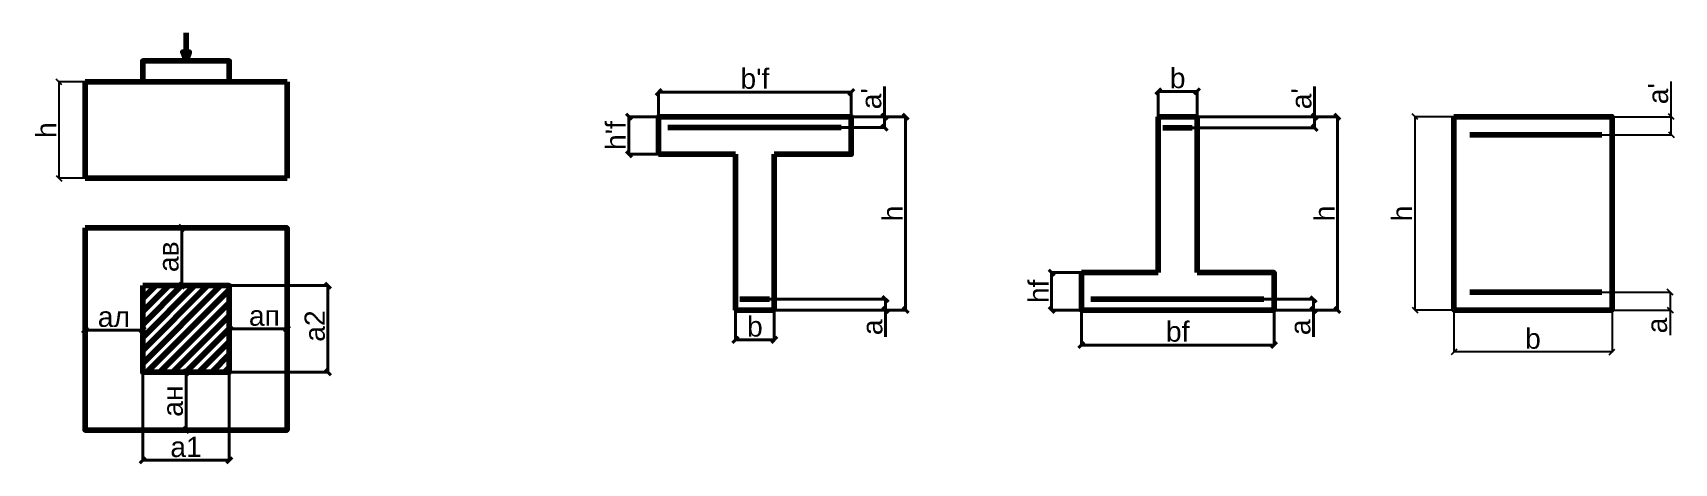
# Model space of a CAD drawing. Header units: millimetres. Extents: x 2251 to 7938, y 1030 to 2519.
import ezdxf

# ---------------------------------------------------------------- set-up
doc = ezdxf.new("R2010")
doc.units = ezdxf.units.MM
doc.styles.get("Standard").update_dxf_attribs({"font": 'arial.ttf'})
doc.dimstyles.new('ISO-25', dxfattribs={"dimtxt": 70, "dimasz": 20, "dimexe": 1.25, "dimexo": 0.625, "dimgap": 10, "dimtad": 1, "dimdec": 0, "dimtxsty": 'Standard', "dimblk": 'OBLIQUE', "dimcen": 2.5, "dimadec": 0, "dimazin": 0, "dimtfac": 1, "dimtdec": 0, "dimtmove": 0, "dimatfit": 3, "dimldrblk": 'OBLIQUE', "dimfxl": 1, "dimarcsym": 0})

# ---------------------------------------------------------------- blocks, each defined once
blk = doc.blocks.new('_Oblique')
at = {"color": 0, "linetype": 'ByBlock', "lineweight": -2}
blk.add_line((-0.5, -0.5), (0.5, 0.5), dxfattribs=at)
blk = doc.blocks.new('*D2')
at = {"color": 0, "lineweight": 40, "transparency": 16777216}
for p, q in [((2431.9, 1144.8), (2431.9, 1491.6)), ((2431.9, 1490.4), (2631.9, 1490.4)), ((2631.9, 1344.8), (2631.9, 1491.6))]:
    blk.add_line(p, q, dxfattribs=at)
at = {"layer": 'Defpoints', "color": 0, "transparency": 16777216}
for p in [(2631.9, 1490.4), (2631.9, 1344.2), (2431.9, 1144.2)]:
    blk.add_point(p, dxfattribs=at)
at = {"color": 0, "lineweight": 40, "transparency": 16777216, "xscale": 20, "yscale": 20, "zscale": 20, "rotation": 180}
blk.add_blockref('_Oblique', (2431.9, 1490.4), dxfattribs=at)
at = {"color": 0, "lineweight": 40, "transparency": 16777216, "xscale": 20, "yscale": 20, "zscale": 20}
blk.add_blockref('_Oblique', (2631.9, 1490.4), dxfattribs=at)
at = {"color": 0, "lineweight": 100, "transparency": 16777216, "insert": (2531.9, 1535.9), "char_height": 70, "attachment_point": 5}
blk.add_mtext('ал', dxfattribs=at)
blk = doc.blocks.new('*D3')
at = {"color": 0, "lineweight": 40, "transparency": 16777216}
for p, q in [((2631.9, 1343.6), (2631.9, 1038.4)), ((2931.9, 1343.6), (2931.9, 1038.4)), ((2631.9, 1039.7), (2931.9, 1039.7))]:
    blk.add_line(p, q, dxfattribs=at)
at = {"layer": 'Defpoints', "color": 0, "transparency": 16777216}
for p in [(2631.9, 1344.2), (2931.9, 1344.2), (2931.9, 1039.7)]:
    blk.add_point(p, dxfattribs=at)
at = {"color": 0, "lineweight": 40, "transparency": 16777216, "xscale": 20, "yscale": 20, "zscale": 20, "rotation": 180}
blk.add_blockref('_Oblique', (2631.9, 1039.7), dxfattribs=at)
at = {"color": 0, "lineweight": 40, "transparency": 16777216, "xscale": 20, "yscale": 20, "zscale": 20}
blk.add_blockref('_Oblique', (2931.9, 1039.7), dxfattribs=at)
at = {"color": 0, "lineweight": 100, "transparency": 16777216, "insert": (2781.9, 1085.4), "char_height": 70, "attachment_point": 5}
blk.add_mtext('a1', dxfattribs=at)
blk = doc.blocks.new('*D4')
at = {"color": 0, "lineweight": 40, "transparency": 16777216}
for p, q in [((2931.9, 1344.8), (2931.9, 1495.5)), ((3131.9, 1494.2), (2931.9, 1494.2)), ((3131.9, 1144.8), (3131.9, 1495.5))]:
    blk.add_line(p, q, dxfattribs=at)
at = {"layer": 'Defpoints', "color": 0, "transparency": 16777216}
for p in [(2931.9, 1494.2), (2931.9, 1344.2), (3131.9, 1144.2)]:
    blk.add_point(p, dxfattribs=at)
at = {"color": 0, "lineweight": 40, "transparency": 16777216, "xscale": 20, "yscale": 20, "zscale": 20, "rotation": 180}
blk.add_blockref('_Oblique', (2931.9, 1494.2), dxfattribs=at)
at = {"color": 0, "lineweight": 40, "transparency": 16777216, "xscale": 20, "yscale": 20, "zscale": 20}
blk.add_blockref('_Oblique', (3131.9, 1494.2), dxfattribs=at)
at = {"color": 0, "lineweight": 100, "transparency": 16777216, "insert": (3053.5, 1539.8), "char_height": 70, "attachment_point": 5}
blk.add_mtext('ап', dxfattribs=at)
blk = doc.blocks.new('*D5')
at = {"color": 0, "lineweight": 40, "transparency": 16777216}
for p, q in [((2781.3, 1844.2), (2765.8, 1844.2)), ((2767, 1644.2), (2767, 1844.2)), ((2781.3, 1644.2), (2765.8, 1644.2))]:
    blk.add_line(p, q, dxfattribs=at)
at = {"layer": 'Defpoints', "color": 0, "transparency": 16777216}
for p in [(2767, 1844.2), (2781.9, 1844.2), (2781.9, 1644.2)]:
    blk.add_point(p, dxfattribs=at)
at = {"color": 0, "lineweight": 40, "transparency": 16777216, "xscale": 20, "yscale": 20, "zscale": 20}
for p, rotation in [((2767, 1844.2), 90), ((2767, 1644.2), 270)]:
    blk.add_blockref('_Oblique', p, dxfattribs=dict(at, rotation=rotation))
at = {"color": 0, "lineweight": 100, "transparency": 16777216, "insert": (2721.4, 1744.2), "char_height": 70, "attachment_point": 5, "rotation": 90}
blk.add_mtext('ав', dxfattribs=at)
blk = doc.blocks.new('*D6')
at = {"color": 0, "lineweight": 40, "transparency": 16777216}
for p, q in [((2781.3, 1344.2), (2780.7, 1344.2)), ((2781.9, 1344.2), (2781.9, 1144.2)), ((2781.3, 1144.2), (2780.7, 1144.2))]:
    blk.add_line(p, q, dxfattribs=at)
at = {"layer": 'Defpoints', "color": 0, "transparency": 16777216}
for p in [(2781.9, 1344.2), (2781.9, 1144.2), (2781.9, 1144.2)]:
    blk.add_point(p, dxfattribs=at)
at = {"color": 0, "lineweight": 40, "transparency": 16777216, "xscale": 20, "yscale": 20, "zscale": 20}
for p, rotation in [((2781.9, 1344.2), 90), ((2781.9, 1144.2), 270)]:
    blk.add_blockref('_Oblique', p, dxfattribs=dict(at, rotation=rotation))
at = {"color": 0, "lineweight": 100, "transparency": 16777216, "insert": (2736.3, 1244.2), "char_height": 70, "attachment_point": 5, "rotation": 90}
blk.add_mtext('ан', dxfattribs=at)
blk = doc.blocks.new('*D7')
at = {"color": 0, "lineweight": 40, "transparency": 16777216}
for p, q in [((2932.5, 1644.2), (3275, 1644.2)), ((3273.8, 1344.2), (3273.8, 1644.2)), ((2932.5, 1344.2), (3275, 1344.2))]:
    blk.add_line(p, q, dxfattribs=at)
at = {"layer": 'Defpoints', "color": 0, "transparency": 16777216}
for p in [(2931.9, 1644.2), (3273.8, 1644.2), (2931.9, 1344.2)]:
    blk.add_point(p, dxfattribs=at)
at = {"color": 0, "lineweight": 40, "transparency": 16777216, "xscale": 20, "yscale": 20, "zscale": 20}
for p, rotation in [((3273.8, 1644.2), 90), ((3273.8, 1344.2), 270)]:
    blk.add_blockref('_Oblique', p, dxfattribs=dict(at, rotation=rotation))
at = {"color": 0, "lineweight": 100, "transparency": 16777216, "insert": (3228.1, 1504.2), "char_height": 70, "attachment_point": 5, "rotation": 90}
blk.add_mtext('a2', dxfattribs=at)
blk = doc.blocks.new('*D8')
at = {"color": 0, "lineweight": -2, "transparency": 16777216}
for p, q in [((2431.3, 2349.2), (2340.7, 2349.2)), ((2342, 2015.8), (2342, 2349.2)), ((2445.7, 2015.8), (2340.7, 2015.8))]:
    blk.add_line(p, q, dxfattribs=at)
at = {"layer": 'Defpoints', "color": 0, "transparency": 16777216}
for p in [(2342, 2349.2), (2431.9, 2349.2), (2446.3, 2015.8)]:
    blk.add_point(p, dxfattribs=at)
at = {"color": 0, "lineweight": -2, "transparency": 16777216, "xscale": 20, "yscale": 20, "zscale": 20}
for p, rotation in [((2342, 2349.2), 90), ((2342, 2015.8), 270)]:
    blk.add_blockref('_Oblique', p, dxfattribs=dict(at, rotation=rotation))
at = {"color": 0, "lineweight": 40, "transparency": 16777216, "insert": (2297, 2182.5), "char_height": 70, "attachment_point": 5, "rotation": 90}
blk.add_mtext('h', dxfattribs=at)
blk = doc.blocks.new('*D10')
at = {"color": 0, "lineweight": 40, "transparency": 16777216}
for p, q in [((4418.7, 2228.8), (4315.1, 2228.8)), ((4316.4, 2228.8), (4316.4, 2098.8)), ((4418.7, 2098.8), (4315.1, 2098.8))]:
    blk.add_line(p, q, dxfattribs=at)
at = {"layer": 'Defpoints', "color": 0, "transparency": 16777216}
for p in [(4419.3, 2228.8), (4316.4, 2098.8), (4419.3, 2098.8)]:
    blk.add_point(p, dxfattribs=at)
at = {"color": 0, "lineweight": 40, "transparency": 16777216, "xscale": 20, "yscale": 20, "zscale": 20}
for p, rotation in [((4316.4, 2228.8), 90), ((4316.4, 2098.8), 270)]:
    blk.add_blockref('_Oblique', p, dxfattribs=dict(at, rotation=rotation))
at = {"color": 0, "lineweight": 100, "transparency": 16777216, "insert": (4270.8, 2163.8), "char_height": 70, "attachment_point": 5, "rotation": 90}
blk.add_mtext("h'f", dxfattribs=at)
blk = doc.blocks.new('*D11')
at = {"color": 0, "lineweight": 40, "transparency": 16777216}
for p, q in [((4685.8, 1558.8), (4685.8, 1455.5)), ((4820.3, 1558.8), (4820.3, 1455.5)), ((4685.8, 1456.7), (4820.3, 1456.7))]:
    blk.add_line(p, q, dxfattribs=at)
at = {"layer": 'Defpoints', "color": 0, "transparency": 16777216}
for p in [(4685.8, 1559.5), (4820.3, 1559.5), (4820.3, 1456.7)]:
    blk.add_point(p, dxfattribs=at)
at = {"color": 0, "lineweight": 40, "transparency": 16777216, "xscale": 20, "yscale": 20, "zscale": 20, "rotation": 180}
blk.add_blockref('_Oblique', (4685.8, 1456.7), dxfattribs=at)
at = {"color": 0, "lineweight": 40, "transparency": 16777216, "xscale": 20, "yscale": 20, "zscale": 20}
blk.add_blockref('_Oblique', (4820.3, 1456.7), dxfattribs=at)
at = {"color": 0, "lineweight": 100, "transparency": 16777216, "insert": (4753.1, 1502.3), "char_height": 70, "attachment_point": 5}
blk.add_mtext('b', dxfattribs=at)
blk = doc.blocks.new('*D12')
at = {"color": 0, "lineweight": 40, "transparency": 16777216}
for p, q in [((4419.3, 2099.4), (4419.3, 2315.2)), ((4419.3, 2313.9), (5086.9, 2313.9)), ((5086.9, 2099.4), (5086.9, 2315.2))]:
    blk.add_line(p, q, dxfattribs=at)
at = {"layer": 'Defpoints', "color": 0, "transparency": 16777216}
for p in [(5086.9, 2313.9), (4419.3, 2098.8), (5086.9, 2098.8)]:
    blk.add_point(p, dxfattribs=at)
at = {"color": 0, "lineweight": 40, "transparency": 16777216, "xscale": 20, "yscale": 20, "zscale": 20, "rotation": 180}
blk.add_blockref('_Oblique', (4419.3, 2313.9), dxfattribs=at)
at = {"color": 0, "lineweight": 40, "transparency": 16777216, "xscale": 20, "yscale": 20, "zscale": 20}
blk.add_blockref('_Oblique', (5086.9, 2313.9), dxfattribs=at)
at = {"color": 0, "lineweight": 100, "transparency": 16777216, "insert": (4753.1, 2360.1), "char_height": 70, "attachment_point": 5}
blk.add_mtext("b'f", dxfattribs=at)
blk = doc.blocks.new('*D13')
at = {"color": 0, "lineweight": 40, "transparency": 16777216}
for p, q in [((5087.5, 2228.8), (5276.4, 2228.8)), ((5275.2, 2228.8), (5275.2, 1559.5)), ((4821, 1559.5), (5276.4, 1559.5))]:
    blk.add_line(p, q, dxfattribs=at)
at = {"layer": 'Defpoints', "color": 0, "transparency": 16777216}
for p in [(5086.9, 2228.8), (4820.3, 1559.5), (5275.2, 1559.5)]:
    blk.add_point(p, dxfattribs=at)
at = {"color": 0, "lineweight": 40, "transparency": 16777216, "xscale": 20, "yscale": 20, "zscale": 20}
for p, rotation in [((5275.2, 2228.8), 90), ((5275.2, 1559.5), 270)]:
    blk.add_blockref('_Oblique', p, dxfattribs=dict(at, rotation=rotation))
at = {"color": 0, "lineweight": 100, "transparency": 16777216, "insert": (5230.2, 1894.1), "char_height": 70, "attachment_point": 5, "rotation": 90}
blk.add_mtext('h', dxfattribs=at)
blk = doc.blocks.new('*D16')
at = {"color": 0, "lineweight": 40, "transparency": 16777216}
for p, q in [((5202, 2228.8), (5202, 2333.7)), ((5087.5, 2228.8), (5203.2, 2228.8)), ((5202, 2191.3), (5202, 2228.8)), ((5052, 2191.3), (5203.2, 2191.3))]:
    blk.add_line(p, q, dxfattribs=at)
at = {"layer": 'Defpoints', "color": 0, "transparency": 16777216}
for p in [(5086.9, 2228.8), (5051.4, 2191.3), (5202, 2191.3)]:
    blk.add_point(p, dxfattribs=at)
at = {"color": 0, "lineweight": 40, "transparency": 16777216, "xscale": 20, "yscale": 20, "zscale": 20}
for p, rotation in [((5202, 2228.8), 90), ((5202, 2191.3), 270)]:
    blk.add_blockref('_Oblique', p, dxfattribs=dict(at, rotation=rotation))
at = {"color": 0, "lineweight": 100, "transparency": 16777216, "insert": (5156.4, 2291.2), "char_height": 70, "attachment_point": 5, "rotation": 90}
blk.add_mtext("a'", dxfattribs=at)
blk = doc.blocks.new('*D17')
at = {"color": 0, "lineweight": 40, "transparency": 16777216}
for p, q in [((4803.8, 1597.8), (5207, 1597.8)), ((5205.7, 1597.8), (5205.7, 1559.5)), ((4821, 1559.5), (5207, 1559.5)), ((5205.7, 1559.5), (5205.7, 1466.5))]:
    blk.add_line(p, q, dxfattribs=at)
at = {"layer": 'Defpoints', "color": 0, "transparency": 16777216}
for p in [(4803.2, 1597.8), (5205.7, 1597.8), (4820.3, 1559.5)]:
    blk.add_point(p, dxfattribs=at)
at = {"color": 0, "lineweight": 40, "transparency": 16777216, "xscale": 20, "yscale": 20, "zscale": 20}
for p, rotation in [((5205.7, 1597.8), 90), ((5205.7, 1559.5), 270)]:
    blk.add_blockref('_Oblique', p, dxfattribs=dict(at, rotation=rotation))
at = {"color": 0, "lineweight": 100, "transparency": 16777216, "insert": (5160.1, 1499.9), "char_height": 70, "attachment_point": 5, "rotation": 90}
blk.add_mtext('a', dxfattribs=at)
blk = doc.blocks.new('*D21')
at = {"color": 0, "lineweight": 40, "transparency": 16777216}
for p, q in [((6285.8, 2228.8), (6772.8, 2228.8)), ((6771.5, 2228.8), (6771.5, 1559.5)), ((6552.4, 1559.5), (6772.8, 1559.5))]:
    blk.add_line(p, q, dxfattribs=at)
at = {"layer": 'Defpoints', "color": 0, "transparency": 16777216}
for p in [(6285.2, 2228.8), (6551.8, 1559.5), (6771.5, 1559.5)]:
    blk.add_point(p, dxfattribs=at)
at = {"color": 0, "lineweight": 40, "transparency": 16777216, "xscale": 20, "yscale": 20, "zscale": 20}
for p, rotation in [((6771.5, 2228.8), 90), ((6771.5, 1559.5), 270)]:
    blk.add_blockref('_Oblique', p, dxfattribs=dict(at, rotation=rotation))
at = {"color": 0, "lineweight": 100, "transparency": 16777216, "insert": (6726.5, 1894.1), "char_height": 70, "attachment_point": 5, "rotation": 90}
blk.add_mtext('h', dxfattribs=at)
blk = doc.blocks.new('*D22')
at = {"color": 0, "lineweight": 40, "transparency": 16777216}
for p, q in [((6692.3, 2228.8), (6692.3, 2333.7)), ((6285.8, 2228.8), (6693.5, 2228.8)), ((6692.3, 2190.4), (6692.3, 2228.8)), ((6268.7, 2190.4), (6693.5, 2190.4))]:
    blk.add_line(p, q, dxfattribs=at)
at = {"layer": 'Defpoints', "color": 0, "transparency": 16777216}
for p in [(6285.2, 2228.8), (6268.1, 2190.4), (6692.3, 2190.4)]:
    blk.add_point(p, dxfattribs=at)
at = {"color": 0, "lineweight": 40, "transparency": 16777216, "xscale": 20, "yscale": 20, "zscale": 20}
for p, rotation in [((6692.3, 2228.8), 90), ((6692.3, 2190.4), 270)]:
    blk.add_blockref('_Oblique', p, dxfattribs=dict(at, rotation=rotation))
at = {"color": 0, "lineweight": 100, "transparency": 16777216, "insert": (6646.7, 2291.2), "char_height": 70, "attachment_point": 5, "rotation": 90}
blk.add_mtext("a'", dxfattribs=at)
blk = doc.blocks.new('*D23')
at = {"color": 0, "lineweight": 40, "transparency": 16777216}
for p, q in [((6516.9, 1597), (6689.8, 1597)), ((6688.5, 1597), (6688.5, 1559.5)), ((6552.4, 1559.5), (6689.8, 1559.5)), ((6688.5, 1559.5), (6688.5, 1466.5))]:
    blk.add_line(p, q, dxfattribs=at)
at = {"layer": 'Defpoints', "color": 0, "transparency": 16777216}
for p in [(6516.2, 1597), (6688.5, 1597), (6551.8, 1559.5)]:
    blk.add_point(p, dxfattribs=at)
at = {"color": 0, "lineweight": 40, "transparency": 16777216, "xscale": 20, "yscale": 20, "zscale": 20}
for p, rotation in [((6688.5, 1597), 90), ((6688.5, 1559.5), 270)]:
    blk.add_blockref('_Oblique', p, dxfattribs=dict(at, rotation=rotation))
at = {"color": 0, "lineweight": 100, "transparency": 16777216, "insert": (6643, 1499.9), "char_height": 70, "attachment_point": 5, "rotation": 90}
blk.add_mtext('a', dxfattribs=at)
blk = doc.blocks.new('*D24')
at = {"color": 0, "lineweight": 40, "transparency": 16777216}
for p, q in [((5883.5, 1689.4), (5780, 1689.4)), ((5781.3, 1689.4), (5781.3, 1559.5)), ((5883.5, 1559.5), (5780, 1559.5))]:
    blk.add_line(p, q, dxfattribs=at)
at = {"layer": 'Defpoints', "color": 0, "transparency": 16777216}
for p in [(5884.2, 1689.4), (5781.3, 1559.5), (5884.2, 1559.5)]:
    blk.add_point(p, dxfattribs=at)
at = {"color": 0, "lineweight": 40, "transparency": 16777216, "xscale": 20, "yscale": 20, "zscale": 20}
for p, rotation in [((5781.3, 1689.4), 90), ((5781.3, 1559.5), 270)]:
    blk.add_blockref('_Oblique', p, dxfattribs=dict(at, rotation=rotation))
at = {"color": 0, "lineweight": 100, "transparency": 16777216, "insert": (5735.7, 1624.4), "char_height": 70, "attachment_point": 5, "rotation": 90}
blk.add_mtext('hf', dxfattribs=at)
blk = doc.blocks.new('*D25')
at = {"color": 0, "lineweight": 40, "transparency": 16777216}
for p, q in [((5884.2, 1558.8), (5884.2, 1437.3)), ((6551.8, 1558.8), (6551.8, 1437.3)), ((5884.2, 1438.5), (6551.8, 1438.5))]:
    blk.add_line(p, q, dxfattribs=at)
at = {"layer": 'Defpoints', "color": 0, "transparency": 16777216}
for p in [(5884.2, 1559.5), (6551.8, 1559.5), (6551.8, 1438.5)]:
    blk.add_point(p, dxfattribs=at)
at = {"color": 0, "lineweight": 40, "transparency": 16777216, "xscale": 20, "yscale": 20, "zscale": 20, "rotation": 180}
blk.add_blockref('_Oblique', (5884.2, 1438.5), dxfattribs=at)
at = {"color": 0, "lineweight": 40, "transparency": 16777216, "xscale": 20, "yscale": 20, "zscale": 20}
blk.add_blockref('_Oblique', (6551.8, 1438.5), dxfattribs=at)
at = {"color": 0, "lineweight": 100, "transparency": 16777216, "insert": (6218, 1484.7), "char_height": 70, "attachment_point": 5}
blk.add_mtext('bf', dxfattribs=at)
blk = doc.blocks.new('*D26')
at = {"color": 0, "lineweight": 40, "transparency": 16777216}
for p, q in [((6150.7, 2229.4), (6150.7, 2317.7)), ((6150.7, 2316.5), (6285.2, 2316.5)), ((6285.2, 2229.4), (6285.2, 2317.7))]:
    blk.add_line(p, q, dxfattribs=at)
at = {"layer": 'Defpoints', "color": 0, "transparency": 16777216}
for p in [(6285.2, 2316.5), (6150.7, 2228.8), (6285.2, 2228.8)]:
    blk.add_point(p, dxfattribs=at)
at = {"color": 0, "lineweight": 40, "transparency": 16777216, "xscale": 20, "yscale": 20, "zscale": 20, "rotation": 180}
blk.add_blockref('_Oblique', (6150.7, 2316.5), dxfattribs=at)
at = {"color": 0, "lineweight": 40, "transparency": 16777216, "xscale": 20, "yscale": 20, "zscale": 20}
blk.add_blockref('_Oblique', (6285.2, 2316.5), dxfattribs=at)
at = {"color": 0, "lineweight": 100, "transparency": 16777216, "insert": (6218, 2362.1), "char_height": 70, "attachment_point": 5}
blk.add_mtext('b', dxfattribs=at)
blk = doc.blocks.new('*D30')
at = {"color": 0, "lineweight": -2, "transparency": 16777216}
for p, q in [((7722.4, 2228.8), (7038.9, 2228.8)), ((7040.1, 2228.8), (7040.1, 1559.5)), ((7722.4, 1559.5), (7038.9, 1559.5))]:
    blk.add_line(p, q, dxfattribs=at)
at = {"layer": 'Defpoints', "color": 0, "transparency": 16777216}
for p in [(7723, 2228.8), (7040.1, 1559.5), (7723, 1559.5)]:
    blk.add_point(p, dxfattribs=at)
at = {"color": 0, "lineweight": -2, "transparency": 16777216, "xscale": 20, "yscale": 20, "zscale": 20}
for p, rotation in [((7040.1, 2228.8), 90), ((7040.1, 1559.5), 270)]:
    blk.add_blockref('_Oblique', p, dxfattribs=dict(at, rotation=rotation))
at = {"color": 0, "lineweight": 40, "transparency": 16777216, "insert": (6995.1, 1894.1), "char_height": 70, "attachment_point": 5, "rotation": 90}
blk.add_mtext('h', dxfattribs=at)
blk = doc.blocks.new('*D31')
at = {"color": 0, "lineweight": -2, "transparency": 16777216}
for p, q in [((7175.3, 1558.8), (7175.3, 1413.5)), ((7723, 1558.8), (7723, 1413.5)), ((7723, 1414.7), (7175.3, 1414.7))]:
    blk.add_line(p, q, dxfattribs=at)
at = {"layer": 'Defpoints', "color": 0, "transparency": 16777216}
for p in [(7175.3, 1559.5), (7723, 1559.5), (7175.3, 1414.7)]:
    blk.add_point(p, dxfattribs=at)
at = {"color": 0, "lineweight": -2, "transparency": 16777216, "xscale": 20, "yscale": 20, "zscale": 20, "rotation": 180}
blk.add_blockref('_Oblique', (7175.3, 1414.7), dxfattribs=at)
at = {"color": 0, "lineweight": -2, "transparency": 16777216, "xscale": 20, "yscale": 20, "zscale": 20}
blk.add_blockref('_Oblique', (7723, 1414.7), dxfattribs=at)
at = {"color": 0, "lineweight": 40, "transparency": 16777216, "insert": (7449.1, 1460.3), "char_height": 70, "attachment_point": 5}
blk.add_mtext('b', dxfattribs=at)
blk = doc.blocks.new('*D32')
at = {"color": 0, "lineweight": -2, "transparency": 16777216}
for p, q in [((7928.3, 2228.8), (7928.3, 2351.2)), ((7723.6, 2228.8), (7929.5, 2228.8)), ((7928.3, 2166.7), (7928.3, 2228.8)), ((7688, 2166.7), (7929.5, 2166.7))]:
    blk.add_line(p, q, dxfattribs=at)
at = {"layer": 'Defpoints', "color": 0, "transparency": 16777216}
for p in [(7723, 2228.8), (7687.4, 2166.7), (7928.3, 2166.7)]:
    blk.add_point(p, dxfattribs=at)
at = {"color": 0, "lineweight": -2, "transparency": 16777216, "xscale": 20, "yscale": 20, "zscale": 20}
for p, rotation in [((7928.3, 2228.8), 90), ((7928.3, 2166.7), 270)]:
    blk.add_blockref('_Oblique', p, dxfattribs=dict(at, rotation=rotation))
at = {"color": 0, "lineweight": 40, "transparency": 16777216, "insert": (7882.7, 2308.7), "char_height": 70, "attachment_point": 5, "rotation": 90}
blk.add_mtext("a'", dxfattribs=at)
blk = doc.blocks.new('*D33')
at = {"color": 0, "lineweight": -2, "transparency": 16777216}
for p, q in [((7688, 1621.5), (7925.8, 1621.5)), ((7924.5, 1621.5), (7924.5, 1559.5)), ((7688, 1559.5), (7925.8, 1559.5)), ((7924.5, 1559.5), (7924.5, 1472.8))]:
    blk.add_line(p, q, dxfattribs=at)
at = {"layer": 'Defpoints', "color": 0, "transparency": 16777216}
for p in [(7687.4, 1621.5), (7687.4, 1559.5), (7924.5, 1559.5)]:
    blk.add_point(p, dxfattribs=at)
at = {"color": 0, "lineweight": -2, "transparency": 16777216, "xscale": 20, "yscale": 20, "zscale": 20}
for p, rotation in [((7924.5, 1621.5), 90), ((7924.5, 1559.5), 270)]:
    blk.add_blockref('_Oblique', p, dxfattribs=dict(at, rotation=rotation))
at = {"color": 0, "lineweight": 40, "transparency": 16777216, "insert": (7879, 1506.1), "char_height": 70, "width": 154.468, "attachment_point": 5, "rotation": 90}
blk.add_mtext('a', dxfattribs=at)

msp = doc.modelspace()

# ---------------------------------------------------------------- hatches: boundary and pattern name
at = {"lineweight": 200, "true_color": 0x000000}
h = msp.add_hatch(dxfattribs=at)
h.set_pattern_fill('ANSI31', color=18, scale=10)
h.paths.add_polyline_path([(2931.9, 1644.2), (2631.9, 1644.2), (2631.9, 1344.2), (2931.9, 1344.2)])

# ---------------------------------------------------------------- linework, layer by layer
at = {"lineweight": 200}
for p, q in [((3131.9, 2349.2), (2431.9, 2349.2)), ((2431.9, 2349.2), (2431.9, 2015.8)), ((3131.9, 2015.8), (3131.9, 2349.2)), ((2431.9, 2015.8), (2460.8, 2015.8)), ((2460.8, 2015.8), (3131.9, 2015.8))]:
    msp.add_line(p, q, dxfattribs=at)
for points in [[(2781.9, 2452.5), (2781.9, 2519.2)], [(2781.9, 2422.2), (2770.5, 2452.5), (2781.9, 2452.5)], [(2781.9, 2422.2), (2793.3, 2452.5), (2781.9, 2452.5)], [(2631.9, 2349.2), (2631.9, 2422.2), (2931.9, 2422.2), (2931.9, 2349.2)], [(2631.9, 1644.2), (2931.9, 1644.2), (2931.9, 1344.2), (2631.9, 1344.2), (2631.9, 1644.2)]]:
    msp.add_lwpolyline(points, dxfattribs=at)
at = {"lineweight": 211}
for points in [[(4419.3, 2098.8), (4419.3, 2188.9), (4419.3, 2228.8), (5086.9, 2228.8), (5086.9, 2098.8), (4820.3, 2098.8)], [(6150.7, 1689.4), (6150.7, 2228.8)], [(6150.7, 2228.8), (6285.2, 2228.8)], [(6285.2, 1689.4), (6285.2, 2228.8)], [(4685.8, 2098.8), (4419.3, 2098.8)], [(4685.8, 2098.8), (4685.8, 1559.5)], [(4820.3, 2098.8), (4820.3, 1559.5)], [(5884.2, 1689.4), (5884.2, 1599.3), (5884.2, 1559.5), (6551.8, 1559.5), (6551.8, 1689.4), (6285.2, 1689.4)], [(6150.7, 1689.4), (5884.2, 1689.4)], [(4685.8, 1559.5), (4820.3, 1559.5)]]:
    msp.add_lwpolyline(points, dxfattribs=at)
at = {"color": 18, "lineweight": 140, "true_color": 0x000000}
msp.add_lwpolyline([(7175.3, 2228.8), (7723, 2228.8), (7723, 1559.5), (7175.3, 1559.5), (7175.3, 1848.4), (7175.3, 2228.8)], dxfattribs=at)
at = {"color": 242, "lineweight": 211, "true_color": 0xcd2027}
for points in [[(4451.7, 2191.3), (5051.4, 2191.3)], [(6166.2, 2190.4), (6268.1, 2190.4)], [(4701.3, 1597.8), (4803.2, 1597.8)], [(5916.6, 1597), (6516.2, 1597)]]:
    msp.add_lwpolyline(points, dxfattribs=at)
at = {"color": 242, "lineweight": 140, "true_color": 0xcd2027}
for points in [[(7230.8, 2166.7), (7687.4, 2166.7)], [(7230.8, 1621.5), (7687.4, 1621.5)]]:
    msp.add_lwpolyline(points, dxfattribs=at)
at = {"lineweight": 211}
msp.add_lwpolyline([(2431.9, 1844.2), (3131.9, 1844.2), (3131.9, 1144.2), (2431.9, 1144.2)], close=True, dxfattribs=at)

# ---------------------------------------------------------------- dimensions: what is measured, and where the dimension line sits
at = {"color": 18, "lineweight": 100, "true_color": 0x000000}
for base, p1, p2, text, picture, middle in [((5086.9, 2313.9), (4419.3, 2098.8), (5086.9, 2098.8), "b'f", '*D12', (4753.1, 2360.1)), ((6285.2, 2316.5), (6150.7, 2228.8), (6285.2, 2228.8), 'b', '*D26', (6218, 2362.1)), ((4820.3, 1456.7), (4685.8, 1559.5), (4820.3, 1559.5), 'b', '*D11', (4753.1, 1502.3)), ((6551.8, 1438.5), (5884.2, 1559.5), (6551.8, 1559.5), 'bf', '*D25', (6218, 1484.7))]:
    dim = msp.add_linear_dim(base=base, p1=p1, p2=p2, text=text, dimstyle='ISO-25', override={"dimlwd": 40, "dimlwe": 40}, dxfattribs=at)
    dim.commit()
    dim.dimension.update_dxf_attribs({"geometry": picture, "text_midpoint": middle})
at = {"lineweight": 40}
dim = msp.add_linear_dim(base=(2342, 2349.2), p1=(2446.3, 2015.8), p2=(2431.9, 2349.2), angle=90, text='h', dimstyle='ISO-25', dxfattribs=at)
dim.commit()
dim.dimension.update_dxf_attribs({"geometry": '*D8', "text_midpoint": (2297, 2182.5)})
at = {"color": 18, "lineweight": 100, "true_color": 0x000000}
for base, p1, p2, text, picture, middle in [((5202, 2191.3), (5086.9, 2228.8), (5051.4, 2191.3), "a'", '*D16', (5202, 2291.2)), ((6692.3, 2190.4), (6285.2, 2228.8), (6268.1, 2190.4), "a'", '*D22', (6692.3, 2291.2)), ((5205.7, 1597.8), (4820.3, 1559.5), (4803.2, 1597.8), 'a', '*D17', (5205.7, 1499.9)), ((6688.5, 1597), (6551.8, 1559.5), (6516.2, 1597), 'a', '*D23', (6688.5, 1499.9))]:
    dim = msp.add_linear_dim(base=base, p1=p1, p2=p2, angle=90, text=text, dimstyle='ISO-25', override={"dimlwd": 40, "dimlwe": 40}, dxfattribs=at)
    dim.commit()
    dim.dimension.update_dxf_attribs({"geometry": picture, "text_midpoint": middle, "dimtype": 160})
at = {"color": 18, "lineweight": 40, "true_color": 0x000000}
dim = msp.add_linear_dim(base=(7928.3, 2166.7), p1=(7723, 2228.8), p2=(7687.4, 2166.7), angle=90, text="a'", dimstyle='ISO-25', dxfattribs=at)
dim.commit()
dim.dimension.update_dxf_attribs({"geometry": '*D32', "text_midpoint": (7928.3, 2308.7), "dimtype": 160})
at = {"color": 18, "lineweight": 100, "true_color": 0x000000}
for base, p1, p2, text, picture, middle in [((4316.4, 2098.8), (4419.3, 2228.8), (4419.3, 2098.8), "h'f", '*D10', (4270.8, 2163.8)), ((5275.2, 1559.5), (5086.9, 2228.8), (4820.3, 1559.5), 'h', '*D13', (5230.2, 1894.1)), ((6771.5, 1559.5), (6285.2, 2228.8), (6551.8, 1559.5), 'h', '*D21', (6726.5, 1894.1)), ((5781.3, 1559.5), (5884.2, 1689.4), (5884.2, 1559.5), 'hf', '*D24', (5735.7, 1624.4))]:
    dim = msp.add_linear_dim(base=base, p1=p1, p2=p2, angle=90, text=text, dimstyle='ISO-25', override={"dimlwd": 40, "dimlwe": 40}, dxfattribs=at)
    dim.commit()
    dim.dimension.update_dxf_attribs({"geometry": picture, "text_midpoint": middle})
at = {"color": 18, "lineweight": 40, "true_color": 0x000000}
for base, p1, p2, text, picture, middle in [((7040.1, 1559.5), (7723, 2228.8), (7723, 1559.5), 'h', '*D30', (6995.1, 1894.1)), ((7924.5, 1559.5), (7687.4, 1621.5), (7687.4, 1559.5), 'a', '*D33', (7879, 1506.1))]:
    dim = msp.add_linear_dim(base=base, p1=p1, p2=p2, angle=90, text=text, dimstyle='ISO-25', dxfattribs=at)
    dim.commit()
    dim.dimension.update_dxf_attribs({"geometry": picture, "text_midpoint": middle})
at = {"lineweight": 100}
for base, p1, p2, angle, text, picture, middle in [((2767, 1844.2), (2781.9, 1644.2), (2781.9, 1844.2), 90, 'ав', '*D5', (2767, 1744.2)), ((3273.8, 1644.2), (2931.9, 1344.2), (2931.9, 1644.2), 90, 'a2', '*D7', (3273.8, 1504.2)), ((2931.9, 1494.2), (3131.9, 1144.2), (2931.9, 1344.2), 180, 'ап', '*D4', (3053.5, 1494.2)), ((2781.9, 1144.2), (2781.9, 1344.2), (2781.9, 1144.2), 270, 'ан', '*D6', (2781.9, 1244.2))]:
    dim = msp.add_linear_dim(base=base, p1=p1, p2=p2, angle=angle, text=text, dimstyle='ISO-25', override={"dimlwd": 40, "dimlwe": 40}, dxfattribs=at)
    dim.commit()
    dim.dimension.update_dxf_attribs({"geometry": picture, "text_midpoint": middle, "dimtype": 160})
dim = msp.add_linear_dim(base=(2631.9, 1490.4), p1=(2431.9, 1144.2), p2=(2631.9, 1344.2), text='ал', dimstyle='ISO-25', override={"dimlwd": 40, "dimlwe": 40}, dxfattribs=at)
dim.commit()
dim.dimension.update_dxf_attribs({"geometry": '*D2', "text_midpoint": (2531.9, 1490.4), "dimtype": 160})
at = {"color": 18, "lineweight": 40, "true_color": 0x000000}
dim = msp.add_linear_dim(base=(7175.3, 1414.7), p1=(7723, 1559.5), p2=(7175.3, 1559.5), text='b', dimstyle='ISO-25', dxfattribs=at)
dim.commit()
dim.dimension.update_dxf_attribs({"geometry": '*D31', "text_midpoint": (7449.1, 1460.3)})
at = {"lineweight": 100}
dim = msp.add_linear_dim(base=(2931.9, 1039.7), p1=(2631.9, 1344.2), p2=(2931.9, 1344.2), text='a1', dimstyle='ISO-25', override={"dimlwd": 40, "dimlwe": 40}, dxfattribs=at)
dim.commit()
dim.dimension.update_dxf_attribs({"geometry": '*D3', "text_midpoint": (2781.9, 1085.4)})

doc.saveas('drawing.dxf')
